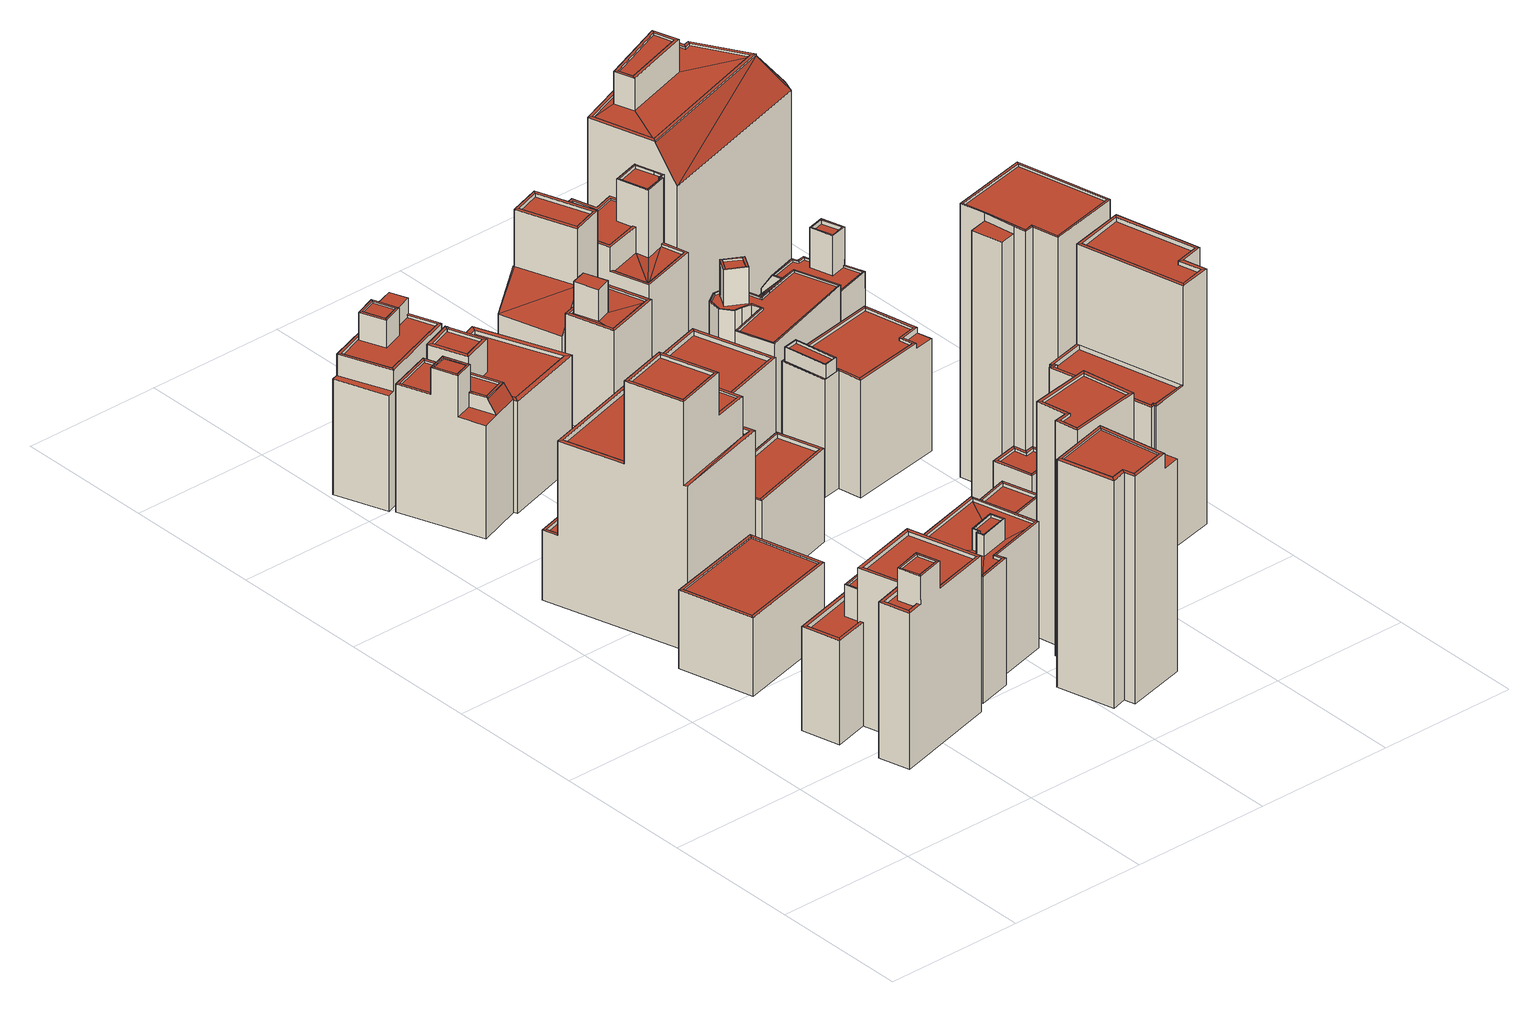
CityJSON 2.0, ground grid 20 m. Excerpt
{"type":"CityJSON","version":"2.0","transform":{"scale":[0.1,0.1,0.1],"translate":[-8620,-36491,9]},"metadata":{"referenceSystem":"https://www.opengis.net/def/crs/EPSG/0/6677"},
"CityObjects":{
"building1":{"type":"Building","attributes":{"class":3002,"usage":401,"measuredHeight":19.7,"storeysAboveGround":6,"storeysBelowGround":0,"prefecture":13,"city":13103,"footprintArea":221.41,"fireproofType":1001,"coverageRatio":80,"floorAreaRatio":400,"surveyYear":2021,"urbanPlanType":21,"areaClassificationType":22,"landUseType":212,"districts":"10","detailedUsage":"1210","floodRisk_description":10,"floodRisk_rank":1,"floodRisk_depth":0.02,"floodRisk_adminType":2,"floodRisk_scale":2,"meshCode":"53394509"},"geometry":[{"type":"Solid","lod":"2","boundaries":[[[[0,1,2,3,4,5,6,7]],[[8,9,10,11]],[[12,13,14,15]],[[16,17,18,19]],[[20,21,22,23]],[[24,11,10,25]],[[26,27,28,29]],[[30,31,32,33]],[[34,35,36,37,38,39,40,41]],[[42,43,9,8]],[[44,19,18,45]],[[46,47,48,49]],[[50,51,52,53]],[[54,55,56,57]],[[58,59,52,51]],[[60,61,17,16]],[[62,63,64,65,66,67,68,69,70,71]],[[72,73,59,58]],[[29,28,13,12]],[[15,14,27,26]],[[74,75,31,30]],[[33,32,56,55]],[[50,53,61,60]],[[32,37,36,56]],[[29,44,45,71,70,26]],[[7,6,33,55]],[[56,36,35,57]],[[73,72,12,15,69,68]],[[17,63,62,18]],[[61,64,63,17]],[[2,1,58,51]],[[13,22,21,14]],[[6,5,30,33]],[[5,4,74,30]],[[52,66,65,53]],[[9,47,46,10]],[[42,8,34,41]],[[15,26,70,69]],[[27,20,23,28]],[[74,4,3,50,60,40,39,75]],[[54,11,24,16,19,0,7,55]],[[44,29,12,72,58,1,0,19]],[[25,49,48,43,42,41,40,60,16,24]],[[31,38,37,32]],[[53,65,64,61]],[[34,8,11,54,57,35]],[[59,67,66,52]],[[18,62,71,45]],[[75,39,38,31]],[[14,21,20,27]],[[10,46,49,25]],[[43,48,47,9]],[[73,68,67,59]],[[28,23,22,13]],[[3,2,51,50]]]],"semantics":{"surfaces":[{"type":"GroundSurface"},{"type":"RoofSurface"},{"type":"WallSurface"}],"values":[[0,1,1,1,1,1,1,1,1,1,1,1,1,1,1,1,1,1,1,1,1,1,1,2,2,2,2,2,2,2,2,2,2,2,2,2,2,2,2,2,2,2,2,2,2,2,2,2,2,2,2,2,2,2,2]]}}]},
"building2":{"type":"Building","attributes":{"class":3002,"usage":401,"measuredHeight":11,"storeysAboveGround":3,"storeysBelowGround":0,"prefecture":13,"city":13103,"footprintArea":203.36,"fireproofType":1001,"coverageRatio":80,"floorAreaRatio":400,"surveyYear":2021,"urbanPlanType":21,"areaClassificationType":22,"landUseType":212,"districts":"10","detailedUsage":"1210","floodRisk_description":10,"floodRisk_rank":2,"floodRisk_depth":1.1,"floodRisk_adminType":2,"floodRisk_scale":2,"meshCode":"53394509"},"geometry":[{"type":"Solid","lod":"2","boundaries":[[[[76,77,78,79]],[[80,81,82,83]],[[83,82,84,85]],[[86,87,88,89]],[[85,84,90,91]],[[91,90,81,80]],[[84,89,88,90]],[[76,79,85,91]],[[79,78,83,85]],[[78,77,80,83]],[[81,87,86,82]],[[82,86,89,84]],[[90,88,87,81]],[[77,76,91,80]]]],"semantics":{"surfaces":[{"type":"GroundSurface"},{"type":"RoofSurface"},{"type":"WallSurface"}],"values":[[0,1,1,1,1,1,2,2,2,2,2,2,2,2]]}}]},
"building3":{"type":"Building","attributes":{"class":3002,"usage":412,"measuredHeight":17.9,"storeysAboveGround":4,"storeysBelowGround":1,"prefecture":13,"city":13103,"footprintArea":215.74,"fireproofType":1001,"coverageRatio":80,"floorAreaRatio":400,"surveyYear":2021,"urbanPlanType":21,"areaClassificationType":22,"landUseType":211,"districts":"10","detailedUsage":"1320","floodRisk_description":10,"floodRisk_rank":1,"floodRisk_depth":0.03,"floodRisk_adminType":2,"floodRisk_scale":2,"meshCode":"53394509"},"geometry":[{"type":"Solid","lod":"2","boundaries":[[[[92,93,94,95,96,97]],[[98,99,100,101,102,103]],[[104,105,106,107,108,109]],[[110,111,112,113]],[[113,112,114,115]],[[116,117,98,103,118,119]],[[120,121,122,123]],[[124,125,126,127]],[[124,127,128,129]],[[129,128,130,131]],[[132,133,126,125]],[[134,115,114,135]],[[136,110,113,137]],[[131,130,138,139]],[[134,135,121,120]],[[140,102,101,141]],[[123,122,111,110]],[[139,138,133,132]],[[140,141,117,116]],[[102,140,131,139]],[[124,129,116,119]],[[135,100,99,121]],[[103,102,139,132]],[[138,104,109,133]],[[114,101,100,135]],[[127,107,106,128]],[[121,99,98,122]],[[122,98,117,111]],[[96,95,134,120]],[[93,92,136,137]],[[126,108,107,127]],[[111,117,141,112]],[[112,141,101,114]],[[130,105,104,138]],[[113,115,94,93,137]],[[95,94,115,134]],[[133,109,108,126]],[[129,131,140,116]],[[125,124,119,118]],[[128,106,105,130]],[[132,125,118,103]],[[97,96,120,123]],[[136,92,97,123,110]]]],"semantics":{"surfaces":[{"type":"GroundSurface"},{"type":"RoofSurface"},{"type":"WallSurface"}],"values":[[0,1,1,1,1,1,1,1,1,1,1,1,1,1,1,1,1,1,1,2,2,2,2,2,2,2,2,2,2,2,2,2,2,2,2,2,2,2,2,2,2,2,2]]}}]},
"building4":{"type":"Building","attributes":{"class":3002,"usage":401,"measuredHeight":18.2,"storeysAboveGround":6,"storeysBelowGround":0,"prefecture":13,"city":13103,"footprintArea":84.74,"fireproofType":1001,"coverageRatio":80,"floorAreaRatio":500,"surveyYear":2021,"urbanPlanType":21,"areaClassificationType":22,"landUseType":212,"districts":"10","detailedUsage":"1210","floodRisk_description":10,"floodRisk_rank":1,"floodRisk_depth":0.05,"floodRisk_adminType":2,"floodRisk_scale":2,"meshCode":"53394509"},"geometry":[{"type":"Solid","lod":"2","boundaries":[[[[142,143,144,145]],[[146,147,148,149]],[[150,151,152,153]],[[153,152,147,146]],[[154,155,156,157]],[[151,150,158,159]],[[160,161,162,163]],[[164,165,166,167]],[[168,169,170]],[[171,172,173,174]],[[175,154,176,177]],[[163,162,165,164]],[[178,179,180,181,182,183,184,185]],[[167,166,161,160]],[[149,148,169,168]],[[157,142,145,176,154]],[[147,185,184,148]],[[148,184,183,169]],[[169,183,182,170]],[[166,173,172,161]],[[158,150,143,142,157,156,167,160]],[[159,158,160,163,181,180]],[[165,174,173,166]],[[161,172,171,162]],[[167,156,155,168,170,164]],[[168,155,154,175,149]],[[152,178,185,147]],[[145,144,153,146,177,176]],[[151,179,178,152]],[[146,149,175,177]],[[159,180,179,151]],[[181,163,164,170,182]],[[144,143,150,153]],[[162,171,174,165]]]],"semantics":{"surfaces":[{"type":"GroundSurface"},{"type":"RoofSurface"},{"type":"WallSurface"}],"values":[[0,1,1,1,1,1,1,1,1,1,1,1,1,1,1,2,2,2,2,2,2,2,2,2,2,2,2,2,2,2,2,2,2,2]]}}]},
"building5":{"type":"Building","attributes":{"class":3002,"usage":402,"measuredHeight":25.7,"storeysAboveGround":7,"storeysBelowGround":0,"prefecture":13,"city":13103,"footprintArea":543.26,"fireproofType":1001,"coverageRatio":80,"floorAreaRatio":500,"surveyYear":2021,"urbanPlanType":21,"areaClassificationType":22,"landUseType":212,"districts":"10","detailedUsage":"1221","floodRisk_description":10,"floodRisk_rank":1,"floodRisk_depth":0.02,"floodRisk_adminType":2,"floodRisk_scale":2,"meshCode":"53394509"},"geometry":[{"type":"Solid","lod":"2","boundaries":[[[[186,187,188,189,190,191]],[[192,193,194]],[[195,196,197,198]],[[199,200,201,202]],[[203,204,205,206]],[[207,208,209,210]],[[211,212,213,214]],[[215,216,208,207]],[[217,218,219,220,221,222,223,224]],[[225,226,227,228]],[[202,201,197,196]],[[206,205,229,230]],[[231,232,192,194]],[[195,198,232,231]],[[233,234,235,236]],[[236,235,227,226]],[[237,238,239,240]],[[241,210,209,242]],[[243,244,245,246]],[[230,229,247,248]],[[249,250,200,199]],[[248,247,204,203]],[[192,226,225,248,203,193]],[[206,230,233,236,220,219,250,249]],[[201,217,224,197]],[[196,188,187,210,241,202]],[[234,238,237,235]],[[190,189,195,231]],[[197,224,223,198]],[[198,223,222,232]],[[186,191,194,193,203,206,249,199,215,207]],[[229,211,214,247]],[[199,202,241,242,246,245,216,215]],[[205,212,211,229]],[[220,236,226,192,221]],[[228,239,238,234,233,230,248,225]],[[208,244,243,209]],[[232,222,221,192]],[[227,240,239,228]],[[191,190,231,194]],[[247,214,213,204]],[[235,237,240,227]],[[216,245,244,208]],[[187,186,207,210]],[[250,219,218,200]],[[204,213,212,205]],[[209,243,246,242]],[[200,218,217,201]],[[189,188,196,195]]]],"semantics":{"surfaces":[{"type":"GroundSurface"},{"type":"RoofSurface"},{"type":"WallSurface"}],"values":[[0,1,1,1,1,1,1,1,1,1,1,1,1,1,1,1,1,1,1,1,1,1,2,2,2,2,2,2,2,2,2,2,2,2,2,2,2,2,2,2,2,2,2,2,2,2,2,2,2]]}}]},
"building6":{"type":"Building","attributes":{"class":3002,"usage":412,"measuredHeight":32.4,"storeysAboveGround":11,"storeysBelowGround":0,"prefecture":13,"city":13103,"footprintArea":110.7,"fireproofType":1001,"coverageRatio":80,"floorAreaRatio":400,"surveyYear":2021,"urbanPlanType":21,"areaClassificationType":22,"landUseType":211,"districts":"10","detailedUsage":"1320","floodRisk_description":10,"floodRisk_rank":1,"floodRisk_depth":0.05,"floodRisk_adminType":2,"floodRisk_scale":2,"meshCode":"53394509"},"geometry":[{"type":"Solid","lod":"2","boundaries":[[[[251,252,253,254,255,256]],[[257,258,259,260]],[[261,262,263,264]],[[265,266,267,268]],[[269,270,271,272,273,274]],[[265,268,259,258]],[[257,260,275,276]],[[276,275,277,278]],[[278,277,267,266]],[[261,266,265,262]],[[262,265,258,253,252,263]],[[267,270,269,268]],[[255,254,257,276]],[[268,269,274,259]],[[251,256,278,266,261,264]],[[259,274,273,260]],[[260,273,272,275]],[[256,255,276,278]],[[252,251,264,263]],[[275,272,271,277]],[[254,253,258,257]],[[277,271,270,267]]]],"semantics":{"surfaces":[{"type":"GroundSurface"},{"type":"RoofSurface"},{"type":"WallSurface"}],"values":[[0,1,1,1,1,1,1,1,1,2,2,2,2,2,2,2,2,2,2,2,2,2]]}}]},
"building7":{"type":"Building","attributes":{"class":3002,"usage":402,"measuredHeight":19.4,"storeysAboveGround":6,"storeysBelowGround":0,"prefecture":13,"city":13103,"footprintArea":147,"fireproofType":1001,"coverageRatio":80,"floorAreaRatio":500,"surveyYear":2021,"urbanPlanType":21,"areaClassificationType":22,"landUseType":212,"districts":"10","detailedUsage":"1242","floodRisk_description":10,"floodRisk_rank":1,"floodRisk_depth":0.01,"floodRisk_adminType":2,"floodRisk_scale":2,"meshCode":"53394509"},"geometry":[{"type":"Solid","lod":"2","boundaries":[[[[279,280,281,282]],[[283,284,285,286,287,288,289,290,291]],[[292,293,294,295]],[[296,297,298,299,300,301]],[[302,303,304,305]],[[305,306,307]],[[308,309,310,311]],[[312,313,314,315]],[[316,317,301,300]],[[318,319,320,321]],[[295,294,309,308]],[[307,322,305]],[[322,323,302,305]],[[324,325,326,327]],[[311,310,293,292]],[[328,329,330,331]],[[323,322,332,333]],[[319,318,317,316]],[[334,335,336,337]],[[280,329,328,300,299,332,322,307,281]],[[293,313,312,294]],[[317,290,289,301]],[[282,281,307,306]],[[280,279,330,329]],[[309,315,314,310]],[[321,283,291,318]],[[292,295,326,325,298,297]],[[323,337,336,302]],[[301,289,288,296]],[[331,316,300,328]],[[294,312,315,309]],[[296,288,287,297]],[[302,336,335,303]],[[298,325,324,320,319,304,303,335,334,333,332,299]],[[318,291,290,317]],[[333,334,337,323]],[[308,285,284,327,326,295]],[[286,311,292,297,287]],[[324,327,284,283,321,320]],[[286,285,308,311]],[[310,314,313,293]],[[306,305,304,319,316,331,330,279,282]]]],"semantics":{"surfaces":[{"type":"GroundSurface"},{"type":"RoofSurface"},{"type":"WallSurface"}],"values":[[0,1,1,1,1,1,1,1,1,1,1,1,1,1,1,1,1,1,1,2,2,2,2,2,2,2,2,2,2,2,2,2,2,2,2,2,2,2,2,2,2,2]]}}]},
"building8":{"type":"Building","attributes":{"class":3002,"usage":401,"measuredHeight":16.6,"storeysAboveGround":5,"storeysBelowGround":0,"prefecture":13,"city":13103,"footprintArea":161.98,"fireproofType":1001,"coverageRatio":80,"floorAreaRatio":500,"surveyYear":2021,"urbanPlanType":21,"areaClassificationType":22,"landUseType":212,"districts":"10","detailedUsage":"1210","floodRisk_description":10,"floodRisk_rank":1,"floodRisk_depth":0.01,"floodRisk_adminType":2,"floodRisk_scale":2,"meshCode":"53394509"},"geometry":[{"type":"Solid","lod":"2","boundaries":[[[[338,339,340,341]],[[342,343,344,345]],[[346,347,348,349,350,351,352,353]],[[351,350,354,355]],[[356,357,358,359]],[[360,361,362,363,364]],[[365,355,354,366]],[[367,368,344,369]],[[359,358,343,342]],[[366,370,371,365]],[[367,369,357,356]],[[368,345,344]],[[372,373,374,375,376,377,378,379]],[[372,379,367,356]],[[349,377,376,350]],[[346,345,368,347]],[[348,378,377,349]],[[369,360,364,357]],[[358,363,362,343]],[[339,338,351,355]],[[366,374,373,370]],[[359,371,370,373,372,356]],[[343,362,361,344]],[[344,361,360,369]],[[368,367,379,378,348,347]],[[350,376,375,354]],[[353,342,345,346]],[[340,339,355,365]],[[338,341,352,351]],[[354,375,374,366]],[[357,364,363,358]],[[371,359,342,353,352,341,340,365]]]],"semantics":{"surfaces":[{"type":"GroundSurface"},{"type":"RoofSurface"},{"type":"WallSurface"}],"values":[[0,1,1,1,1,1,1,1,1,1,1,1,1,2,2,2,2,2,2,2,2,2,2,2,2,2,2,2,2,2,2,2]]}}]},
"building9":{"type":"Building","attributes":{"class":3002,"usage":461,"measuredHeight":30.5,"storeysAboveGround":9999,"storeysBelowGround":9999,"prefecture":13,"city":13103,"footprintArea":-9999,"fireproofType":1011,"coverageRatio":80,"floorAreaRatio":400,"surveyYear":1,"urbanPlanType":21,"areaClassificationType":22,"landUseType":211,"districts":"10","detailedUsage":"0","floodRisk_description":10,"floodRisk_rank":1,"floodRisk_depth":0.05,"floodRisk_adminType":2,"floodRisk_scale":2,"meshCode":"53394509"},"geometry":[{"type":"Solid","lod":"2","boundaries":[[[[380,381,382,383,384,385]],[[386,387,388,389]],[[390,391,392,393,394,395]],[[389,388,396,397]],[[398,399,400,401]],[[401,400,387,386]],[[402,397,396,403]],[[402,403,399,398]],[[385,384,398,401]],[[388,395,394,396]],[[387,390,395,388]],[[384,383,402,398]],[[383,382,397,402]],[[382,381,389,397]],[[400,391,390,387]],[[403,393,392,399]],[[381,380,386,389]],[[399,392,391,400]],[[380,385,401,386]],[[396,394,393,403]]]],"semantics":{"surfaces":[{"type":"GroundSurface"},{"type":"RoofSurface"},{"type":"WallSurface"}],"values":[[0,1,1,1,1,1,1,1,2,2,2,2,2,2,2,2,2,2,2,2]]}}]},
"building10":{"type":"Building","attributes":{"class":3002,"usage":461,"measuredHeight":12.3,"storeysAboveGround":9999,"storeysBelowGround":9999,"prefecture":13,"city":13103,"footprintArea":-9999,"fireproofType":1011,"coverageRatio":80,"floorAreaRatio":500,"surveyYear":1,"urbanPlanType":21,"areaClassificationType":22,"landUseType":212,"districts":"10","detailedUsage":"0","floodRisk_description":10,"floodRisk_rank":2,"floodRisk_depth":0.79,"floodRisk_adminType":2,"floodRisk_scale":2,"meshCode":"53394509"},"geometry":[{"type":"Solid","lod":"2","boundaries":[[[[404,405,406,407]],[[408,409,410,411]],[[412,413,414,415]],[[416,417,413,412]],[[415,414,418,419]],[[419,418,417,416]],[[418,411,410,417]],[[413,409,408,414]],[[417,410,409,413]],[[404,407,416,412]],[[406,405,415,419]],[[407,406,419,416]],[[414,408,411,418]],[[405,404,412,415]]]],"semantics":{"surfaces":[{"type":"GroundSurface"},{"type":"RoofSurface"},{"type":"WallSurface"}],"values":[[0,1,1,1,1,1,2,2,2,2,2,2,2,2]]}}]},
"building11":{"type":"Building","attributes":{"class":3002,"usage":401,"measuredHeight":14,"storeysAboveGround":4,"storeysBelowGround":0,"prefecture":13,"city":13103,"footprintArea":94.42,"fireproofType":1001,"coverageRatio":80,"floorAreaRatio":400,"surveyYear":2021,"urbanPlanType":21,"areaClassificationType":22,"landUseType":212,"districts":"10","detailedUsage":"1210","floodRisk_description":10,"floodRisk_rank":1,"floodRisk_depth":0.03,"floodRisk_adminType":2,"floodRisk_scale":2,"meshCode":"53394509"},"geometry":[{"type":"Solid","lod":"2","boundaries":[[[[420,421,422,423,424,425,426]],[[427,428,429,430]],[[431,432,433,434,435]],[[436,437,438,439,440]],[[441,429,439]],[[429,428,442,443]],[[444,445,441,446]],[[443,447,429]],[[448,447,449]],[[450,451,428,427]],[[448,439,429]],[[444,446,451,450]],[[448,429,447]],[[430,429,441,445]],[[422,436,448,423]],[[434,444,450,435]],[[438,437,446,441]],[[449,447,425,424]],[[441,439,438]],[[432,430,445,433]],[[435,450,427,431]],[[428,451,421,420,442]],[[448,440,439]],[[423,448,449,424]],[[447,443,426,425]],[[422,421,451,446,437,436]],[[431,427,430,432]],[[433,445,444,434]],[[436,440,448]],[[443,442,420,426]]]],"semantics":{"surfaces":[{"type":"GroundSurface"},{"type":"RoofSurface"},{"type":"WallSurface"}],"values":[[0,1,1,1,1,1,1,1,1,1,1,1,1,1,2,2,2,2,2,2,2,2,2,2,2,2,2,2,2,2]]}}]},
"building12":{"type":"Building","attributes":{"class":3002,"usage":402,"measuredHeight":16.1,"storeysAboveGround":5,"storeysBelowGround":0,"prefecture":13,"city":13103,"footprintArea":52.88,"fireproofType":1001,"coverageRatio":80,"floorAreaRatio":500,"surveyYear":2021,"urbanPlanType":21,"areaClassificationType":22,"landUseType":212,"districts":"10","detailedUsage":"1242","floodRisk_description":10,"floodRisk_rank":1,"floodRisk_depth":0.01,"floodRisk_adminType":2,"floodRisk_scale":2,"meshCode":"53394509"},"geometry":[{"type":"Solid","lod":"2","boundaries":[[[[452,453,454,455]],[[456,457,458,459]],[[460,461,462,463]],[[464,459,458,465]],[[466,467,468,469]],[[457,456,470,471]],[[464,465,471,470]],[[461,460,472,473]],[[472,474,475,473]],[[463,462,475,474]],[[473,453,452,461]],[[474,472,465,458]],[[454,475,462,455]],[[454,453,473,475]],[[469,468,456,459]],[[469,459,464,466]],[[463,474,458,457]],[[461,452,455,462]],[[468,467,470,456]],[[467,466,464,470]],[[472,460,471,465]],[[457,471,460,463]]]],"semantics":{"surfaces":[{"type":"GroundSurface"},{"type":"RoofSurface"},{"type":"WallSurface"}],"values":[[0,1,1,1,1,1,1,1,1,1,2,2,2,2,2,2,2,2,2,2,2,2]]}}]},
"building13":{"type":"Building","attributes":{"class":3002,"usage":402,"measuredHeight":18.8,"storeysAboveGround":5,"storeysBelowGround":2,"prefecture":13,"city":13103,"footprintArea":82.32,"fireproofType":1001,"coverageRatio":80,"floorAreaRatio":500,"surveyYear":2021,"urbanPlanType":21,"areaClassificationType":22,"landUseType":212,"districts":"10","detailedUsage":"1242","floodRisk_description":10,"floodRisk_rank":1,"floodRisk_depth":0.01,"floodRisk_adminType":2,"floodRisk_scale":2,"meshCode":"53394509"},"geometry":[{"type":"Solid","lod":"2","boundaries":[[[[476,477,478,479]],[[480,481,482,483]],[[484,485,486,487,488]],[[489,490,491]],[[491,492,493]],[[489,491,493]],[[494,495,496,497]],[[492,498,493]],[[497,496,481,480]],[[488,499,500,501,484]],[[502,503,504,505]],[[494,483,482,495]],[[482,505,504,495]],[[501,480,483,484]],[[492,491,479,478]],[[495,504,503,496]],[[476,479,491,490,499,488]],[[501,500,489,497,480]],[[497,489,493,494]],[[499,490,489,500]],[[492,478,477,487,486,498]],[[477,476,488,487]],[[481,502,505,482]],[[485,493,498,486]],[[484,483,494,493,485]],[[496,503,502,481]]]],"semantics":{"surfaces":[{"type":"GroundSurface"},{"type":"RoofSurface"},{"type":"WallSurface"}],"values":[[0,1,1,1,1,1,1,1,1,1,1,1,2,2,2,2,2,2,2,2,2,2,2,2,2,2]]}}]},
"building14":{"type":"Building","attributes":{"class":9999,"usage":461,"measuredHeight":6.8,"storeysAboveGround":9999,"storeysBelowGround":9999,"prefecture":13,"city":13103,"footprintArea":-9999,"fireproofType":1011,"coverageRatio":80,"floorAreaRatio":400,"surveyYear":1,"urbanPlanType":21,"areaClassificationType":22,"landUseType":211,"districts":"10","detailedUsage":"0","floodRisk_description":10,"floodRisk_rank":1,"floodRisk_depth":0.05,"floodRisk_adminType":2,"floodRisk_scale":2,"meshCode":"53394509"},"geometry":[{"type":"Solid","lod":"2","boundaries":[[[[506,507,508,509,510,511]],[[512,513,514,515]],[[516,517,518,519]],[[519,518,520,521]],[[512,515,517,516]],[[522,523,524,525,526,527]],[[521,520,528,529]],[[529,528,514,513]],[[518,522,527,520]],[[520,527,526,528]],[[528,526,525,514]],[[506,511,519,521]],[[507,506,521,529]],[[508,507,529,513]],[[511,510,516,519]],[[514,525,524,515]],[[515,524,523,517]],[[510,509,512,516]],[[509,508,513,512]],[[517,523,522,518]]]],"semantics":{"surfaces":[{"type":"GroundSurface"},{"type":"RoofSurface"},{"type":"WallSurface"}],"values":[[0,1,1,1,1,1,1,1,2,2,2,2,2,2,2,2,2,2,2,2]]}}]},
"building15":{"type":"Building","attributes":{"class":3002,"usage":412,"measuredHeight":16.5,"storeysAboveGround":4,"storeysBelowGround":0,"prefecture":13,"city":13103,"footprintArea":155.2,"fireproofType":1001,"coverageRatio":80,"floorAreaRatio":500,"surveyYear":2021,"urbanPlanType":21,"areaClassificationType":22,"landUseType":211,"districts":"10","detailedUsage":"1320","meshCode":"53394509"},"geometry":[{"type":"Solid","lod":"2","boundaries":[[[[530,531,532,533,534,535]],[[536,537,538,539]],[[540,541,542,543,544,545,546]],[[547,542,541,548,549,550,551]],[[552,553,554,555]],[[556,557,558,559]],[[560,561,562,563]],[[551,550,554,553]],[[564,565,566,567]],[[568,569,570,571,572,573,574,575]],[[576,577,578,579]],[[539,538,577,576]],[[552,555,561,560]],[[543,563,562,544]],[[579,578,537,536]],[[550,568,575,554]],[[541,536,539,548]],[[531,564,567,560,563,532]],[[540,579,536,541]],[[560,567,566,552]],[[562,572,571,544]],[[545,570,569,549,548,539,576,546]],[[530,535,547,551]],[[533,532,563,543]],[[535,534,542,547]],[[531,530,551,553,565,564]],[[561,573,572,562]],[[552,566,565,553]],[[537,557,556,538]],[[549,569,568,550]],[[554,575,574,555]],[[546,576,579,540]],[[555,574,573,561]],[[578,558,557,537]],[[577,559,558,578]],[[538,556,559,577]],[[544,571,570,545]],[[534,533,543,542]]]],"semantics":{"surfaces":[{"type":"GroundSurface"},{"type":"RoofSurface"},{"type":"WallSurface"}],"values":[[0,1,1,1,1,1,1,1,1,1,1,1,1,1,1,2,2,2,2,2,2,2,2,2,2,2,2,2,2,2,2,2,2,2,2,2,2,2]]}}]},
"building16":{"type":"Building","attributes":{"class":3002,"usage":403,"measuredHeight":22.3,"storeysAboveGround":7,"storeysBelowGround":1,"prefecture":13,"city":13103,"footprintArea":180.22,"fireproofType":1001,"coverageRatio":80,"floorAreaRatio":500,"surveyYear":2021,"urbanPlanType":21,"areaClassificationType":22,"landUseType":212,"districts":"10","detailedUsage":"1241","meshCode":"53394509"},"geometry":[{"type":"Solid","lod":"2","boundaries":[[[[580,581,582,583,584,585,586,587,588,589,590,591,592,593,594]],[[595,596,597,598]],[[599,600,601,602]],[[603,604,605,606]],[[602,601,607,608]],[[595,609,610,596]],[[611,612,600,599]],[[613,614,615,616]],[[598,597,617,618]],[[618,617,619,620]],[[608,607,610,609]],[[611,621,622]],[[623,624,625,626]],[[627,628,614,613]],[[620,619,629,630]],[[631,632,633,634,635]],[[636,606,605,637,638,639,640,641,642]],[[603,643,644,604]],[[622,642,611]],[[645,646,611]],[[616,615,647,648]],[[630,629,644,643]],[[649,650,651,652,653,654,655,656,657,658,659,660,661,662,663,664,665,666,667,668]],[[642,641,612,611]],[[648,647,628,627]],[[611,599,645]],[[611,646,621]],[[600,667,666,601]],[[590,589,620,630]],[[610,664,663,596]],[[612,668,667,600]],[[640,650,649,641]],[[593,592,603,606]],[[607,665,664,610]],[[605,656,655,637]],[[629,659,658,644]],[[588,587,634,633]],[[596,663,662,597]],[[591,590,630,643]],[[615,624,623,647]],[[581,580,621,646]],[[627,639,638,654,653,648]],[[631,595,598,632]],[[613,616,652,651]],[[647,623,626,628]],[[589,588,633,618,620]],[[597,662,661,617]],[[587,586,635,634]],[[641,649,668,612]],[[592,591,643,603]],[[580,594,622,621]],[[585,584,608,609]],[[604,657,656,605]],[[599,602,583,582,645]],[[628,626,625,614]],[[584,583,602,608]],[[635,586,585,609,595,631]],[[614,625,624,615]],[[644,658,657,604]],[[601,666,665,607]],[[619,660,659,629]],[[616,648,653,652]],[[582,581,646,645]],[[622,636,642]],[[637,655,654,638]],[[617,661,660,619]],[[632,598,618,633]],[[606,636,622,594,593]],[[627,613,651,650,640,639]]]],"semantics":{"surfaces":[{"type":"GroundSurface"},{"type":"RoofSurface"},{"type":"WallSurface"}],"values":[[0,1,1,1,1,1,1,1,1,1,1,1,1,1,1,1,1,1,1,1,1,1,1,1,1,1,2,2,2,2,2,2,2,2,2,2,2,2,2,2,2,2,2,2,2,2,2,2,2,2,2,2,2,2,2,2,2,2,2,2,2,2,2,2,2,2,2,2,2]]}}]},
"building17":{"type":"Building","attributes":{"class":3002,"usage":403,"measuredHeight":33.1,"storeysAboveGround":2,"storeysBelowGround":0,"prefecture":13,"city":13103,"footprintArea":246.22,"fireproofType":1003,"coverageRatio":80,"floorAreaRatio":400,"surveyYear":2021,"urbanPlanType":21,"areaClassificationType":22,"landUseType":212,"districts":"10","detailedUsage":"1241","floodRisk_description":10,"floodRisk_rank":1,"floodRisk_depth":0.3,"floodRisk_adminType":2,"floodRisk_scale":2,"meshCode":"53394509"},"geometry":[{"type":"Solid","lod":"2","boundaries":[[[[669,670,671,672,673,674,675,676,677,678]],[[679,680,681,682]],[[683,684,685,686]],[[687,688,689,690,691,692]],[[693,694,695,696,697,698,699,700]],[[701,702,681,680]],[[703,704,705,706]],[[707,708,709,710]],[[711,712,713,714]],[[706,705,708,707]],[[679,682,715,716]],[[711,714,702,701]],[[710,709,684,683]],[[717,716,715,718]],[[703,686,685,704]],[[719,720,713,712]],[[717,710,683,677,676,716]],[[676,675,679,716]],[[718,699,698,720]],[[681,694,693,682]],[[720,698,697,713]],[[704,687,692,705]],[[675,674,680,679]],[[685,688,687,704]],[[670,669,703,706]],[[702,695,694,681]],[[708,691,690,709]],[[673,672,711,701]],[[684,689,688,685]],[[714,696,695,702]],[[707,710,717,718,720,719]],[[672,671,712,711]],[[678,677,683,686]],[[674,673,701,680]],[[715,700,699,718]],[[705,692,691,708]],[[682,693,700,715]],[[670,706,707,719,712,671]],[[669,678,686,703]],[[713,697,696,714]],[[709,690,689,684]]]],"semantics":{"surfaces":[{"type":"GroundSurface"},{"type":"RoofSurface"},{"type":"WallSurface"}],"values":[[0,1,1,1,1,1,1,1,1,1,1,1,1,1,1,1,2,2,2,2,2,2,2,2,2,2,2,2,2,2,2,2,2,2,2,2,2,2,2,2,2]]}}]},
"building18":{"type":"Building","attributes":{"class":3002,"usage":412,"measuredHeight":39.4,"storeysAboveGround":12,"storeysBelowGround":0,"prefecture":13,"city":13103,"footprintArea":173.23,"fireproofType":1001,"coverageRatio":80,"floorAreaRatio":400,"surveyYear":2021,"urbanPlanType":21,"areaClassificationType":22,"landUseType":211,"districts":"10","detailedUsage":"1320","floodRisk_description":10,"floodRisk_rank":1,"floodRisk_depth":0.3,"floodRisk_adminType":2,"floodRisk_scale":2,"meshCode":"53394509"},"geometry":[{"type":"Solid","lod":"2","boundaries":[[[[721,722,723,724,725,726,727,728,729,730]],[[731,732,733,734,735,736,737,738]],[[739,740,741,742]],[[743,744,745,746]],[[747,748,744,743]],[[739,742,749,750]],[[751,752,753,754]],[[747,750,749,748]],[[755,756,741,740]],[[757,758,756,755]],[[746,745,758,757]],[[743,754,753,747]],[[758,737,736,756]],[[741,735,734,742]],[[726,725,757,755]],[[756,736,735,741]],[[752,751,722,721]],[[744,731,738,745]],[[753,752,721,730]],[[727,726,755,740]],[[746,724,723,754,743]],[[725,724,746,757]],[[729,728,739,750]],[[748,732,731,744]],[[728,727,740,739]],[[729,750,747,753,730]],[[749,733,732,748]],[[745,738,737,758]],[[742,734,733,749]],[[723,722,751,754]]]],"semantics":{"surfaces":[{"type":"GroundSurface"},{"type":"RoofSurface"},{"type":"WallSurface"}],"values":[[0,1,1,1,1,1,1,1,1,1,1,2,2,2,2,2,2,2,2,2,2,2,2,2,2,2,2,2,2,2]]}}]},
"building19":{"type":"Building","attributes":{"class":3002,"usage":403,"measuredHeight":20.1,"storeysAboveGround":7,"storeysBelowGround":1,"prefecture":13,"city":13103,"footprintArea":73.24,"fireproofType":1001,"coverageRatio":80,"floorAreaRatio":500,"surveyYear":2021,"urbanPlanType":21,"areaClassificationType":22,"landUseType":212,"districts":"10","detailedUsage":"1241","floodRisk_description":10,"floodRisk_rank":1,"floodRisk_depth":0.02,"floodRisk_adminType":2,"floodRisk_scale":2,"meshCode":"53394509"},"geometry":[{"type":"Solid","lod":"2","boundaries":[[[[759,760,761,762,763,764]],[[765,766,767,768]],[[769,770,771,772]],[[773,774,775,776]],[[777,778,779,780]],[[781,782,783,784,785,786,787,788,789,790]],[[777,770,791]],[[792,793,779,778]],[[794,795,769,772]],[[796,797,793,792]],[[798,799,800,801]],[[802,792,778,803]],[[804,805,806,807]],[[791,803,777]],[[777,780,771,770]],[[768,767,805,804]],[[807,806,766,765]],[[801,800,797,796]],[[793,790,789,779]],[[760,759,802,803,791]],[[761,760,791,770,769]],[[803,778,777]],[[797,781,790,793]],[[794,768,804,798,801,763,762,795]],[[779,789,788,780]],[[799,783,782,800]],[[771,787,786,772]],[[766,774,773,767]],[[785,765,768,794,772,786]],[[792,802,759,764,796]],[[807,765,785,784]],[[767,773,776,805]],[[800,782,781,797]],[[780,788,787,771]],[[805,776,775,806]],[[762,761,769,795]],[[806,775,774,766]],[[804,807,784,783,799,798]],[[764,763,801,796]]]],"semantics":{"surfaces":[{"type":"GroundSurface"},{"type":"RoofSurface"},{"type":"WallSurface"}],"values":[[0,1,1,1,1,1,1,1,1,1,1,1,1,1,1,1,1,1,2,2,2,2,2,2,2,2,2,2,2,2,2,2,2,2,2,2,2,2,2]]}}]},
"building20":{"type":"Building","attributes":{"class":3002,"usage":401,"measuredHeight":29.4,"storeysAboveGround":9,"storeysBelowGround":3,"prefecture":13,"city":13103,"footprintArea":354.17,"fireproofType":1001,"coverageRatio":80,"floorAreaRatio":500,"surveyYear":2021,"urbanPlanType":21,"areaClassificationType":22,"landUseType":212,"districts":"10","detailedUsage":"1210","floodRisk_description":10,"floodRisk_rank":1,"floodRisk_depth":0.01,"floodRisk_adminType":2,"floodRisk_scale":2,"meshCode":"53394509"},"geometry":[{"type":"Solid","lod":"2","boundaries":[[[[808,809,810,811,812,813,814,815,816,817,818,819,820,821]],[[822,823,824,825]],[[826,827,828]],[[829,830,831,832]],[[826,833,834]],[[835,836,837,838,839,840,841,842]],[[843,844,845,846]],[[847,848,849]],[[850,851,852,853]],[[854,855,856,857,858,859,860]],[[826,828,861]],[[862,863,864,865,866]],[[867,868,869,870]],[[871,872,873,874,875,876]],[[877,878,879,880]],[[846,845,850,853]],[[881,882,883,884]],[[885,886,887,888,889,890,891,892,893,894,895,896,897,898]],[[868,873,872,869]],[[881,884,899,900]],[[901,902,844,843]],[[883,882,903,904]],[[832,831,879,878]],[[901,905,906,902]],[[847,907,908]],[[909,910,911,912,913,914,915,916]],[[917,918,847]],[[880,830,829,877]],[[900,899,824,823]],[[849,907,847]],[[876,867,870,871]],[[826,861,833]],[[919,920,921,922]],[[822,825,904,903]],[[905,852,851,923,906]],[[847,908,917]],[[830,871,870,831]],[[821,866,865,808]],[[867,876,824,899]],[[817,901,843,914,913,818]],[[883,904,874,873]],[[856,855,845,844]],[[847,918,903,882]],[[823,809,808,865,900]],[[884,883,873,868]],[[864,863,896,895]],[[863,862,897,896]],[[907,849,815,814]],[[836,835,889,888]],[[880,872,871,830]],[[843,846,861,828,915,914]],[[835,842,890,889]],[[851,850,854,860]],[[844,902,857,856]],[[812,917,908,813]],[[879,831,870,869]],[[826,834,910,909]],[[918,811,810,822,903]],[[886,833,861,846,853,838,837,887]],[[906,923,859,858]],[[809,823,822,810]],[[828,827,916,915]],[[920,919,877,829]],[[838,853,852,894,893,839]],[[912,819,818,913]],[[892,891,841,840]],[[898,820,819,912,911,885]],[[880,879,869,872]],[[921,920,829,832]],[[840,839,893,892]],[[860,859,923,851]],[[847,882,881,848]],[[904,825,875,874]],[[827,826,909,916]],[[900,865,864,895,894,852,905,816,815,849,848,881]],[[922,921,832,878]],[[902,906,858,857]],[[899,884,868,867]],[[837,836,888,887]],[[910,834,833,886,885,911]],[[850,845,855,854]],[[825,824,876,875]],[[891,890,842,841]],[[898,897,862,866,821,820]],[[919,922,878,877]],[[813,908,907,814]],[[811,918,917,812]],[[816,905,901,817]]]],"semantics":{"surfaces":[{"type":"GroundSurface"},{"type":"RoofSurface"},{"type":"WallSurface"}],"values":[[0,1,1,1,1,1,1,1,1,1,1,1,1,1,1,1,1,1,1,1,1,1,1,1,1,1,1,1,1,1,1,1,1,1,1,1,2,2,2,2,2,2,2,2,2,2,2,2,2,2,2,2,2,2,2,2,2,2,2,2,2,2,2,2,2,2,2,2,2,2,2,2,2,2,2,2,2,2,2,2,2,2,2,2,2,2,2,2]]}}]}
},
"vertices":[
[228,124,62],[77,84,62],[65,128,62],[113,141,62],[98,195,62],[49,182,62],[35,237,62],[188,277,62],[96,227,253],[99,225,253],[192,250,253],[194,253,253],[100,90,330],[102,94,330],[94,121,330],[91,123,330],[200,230,289],[197,224,289],[223,127,289],[228,124,289],[129,130,327],[94,121,327],[102,94,327],[136,103,327],[200,230,253],[198,229,253],[131,134,330],[129,130,330],[136,103,330],[140,101,330],[49,182,213],[53,188,213],[41,233,213],[35,237,213],[96,227,207],[190,252,207],[185,271,207],[41,233,207],[53,188,207],[97,199,207],[96,203,207],[102,204,207],[102,204,253],[104,205,253],[140,101,289],[139,105,289],[192,250,250],[99,225,250],[104,205,250],[198,229,250],[113,141,289],[65,128,289],[71,125,289],[118,137,289],[194,253,213],[188,277,213],[185,271,213],[190,252,213],[77,84,289],[80,90,289],[96,203,289],[102,199,289],[223,127,283],[197,224,283],[102,199,283],[118,137,283],[71,125,283],[80,90,283],[98,95,283],[91,123,283],[131,134,283],[139,105,283],[100,90,289],[98,95,289],[98,195,213],[97,199,213],
[42,335,61],[15,442,61],[163,479,61],[190,372,61],[15,442,175],[20,439,175],[160,474,175],[163,479,175],[184,375,175],[190,372,175],[160,474,173],[20,439,173],[45,340,173],[184,375,173],[45,340,175],[42,335,175],
[201,293,62],[338,329,62],[375,186,62],[287,163,62],[291,150,62],[242,137,62],[245,141,242],[286,153,242],[283,165,242],[371,189,242],[321,187,242],[277,175,242],[319,188,269],[314,205,269],[278,195,269],[280,186,269],[276,185,269],[278,177,269],[213,247,246],[218,244,246],[348,278,246],[350,283,246],[371,189,246],[375,186,246],[276,196,242],[218,244,242],[274,186,242],[278,187,242],[291,150,246],[286,153,246],[245,141,246],[242,137,246],[278,187,273],[274,186,273],[276,185,273],[280,186,273],[278,195,273],[276,196,273],[314,205,273],[315,207,273],[277,175,273],[278,177,273],[287,163,246],[283,165,246],[201,293,171],[338,329,171],[319,188,273],[321,187,273],[315,207,242],[348,278,242],
[81,875,10],[38,994,10],[102,1016,10],[145,898,10],[140,910,196],[135,912,196],[104,901,196],[102,896,196],[38,994,196],[43,991,196],[99,1011,196],[102,1016,196],[106,884,175],[93,921,175],[68,912,175],[81,875,175],[55,948,196],[58,950,196],[55,948,235],[59,947,235],[81,954,235],[83,958,235],[96,922,235],[92,924,235],[70,916,235],[68,912,235],[93,921,196],[98,918,196],[96,922,196],[81,954,234],[59,947,234],[70,916,234],[92,924,234],[102,896,195],[145,898,175],[140,910,195],[99,1011,193],[43,991,193],[58,950,193],[83,958,193],[96,922,193],[98,918,193],[104,901,193],[135,912,193],
[37,721,15],[328,803,15],[367,665,15],[219,622,15],[240,558,15],[95,517,15],[220,558,255],[93,522,255],[95,517,255],[219,622,255],[367,665,255],[362,668,255],[214,625,255],[43,699,255],[49,696,255],[331,776,255],[334,781,255],[93,522,376],[96,527,376],[75,603,376],[70,606,376],[37,721,117],[42,718,117],[325,798,117],[328,803,117],[142,622,371],[75,603,371],[96,527,371],[164,547,371],[43,699,117],[47,700,117],[331,776,248],[49,696,248],[75,607,248],[197,642,248],[220,558,248],[234,561,248],[214,625,248],[362,668,248],[169,544,313],[220,558,313],[215,561,313],[168,549,313],[142,622,376],[145,627,376],[240,558,255],[234,561,255],[145,627,313],[146,623,313],[194,637,313],[197,642,313],[194,637,310],[146,623,310],[168,549,310],[215,561,310],[334,781,117],[330,780,117],[325,798,112],[42,718,112],[47,700,112],[330,780,112],[164,547,376],[169,544,376],[70,606,255],[75,607,255],
[434,123,71],[459,25,71],[372,3,71],[368,19,71],[346,13,71],[325,95,71],[368,19,402],[372,3,402],[375,9,402],[371,25,402],[415,118,380],[433,18,380],[459,25,380],[434,123,380],[433,18,402],[415,118,402],[411,112,402],[427,22,402],[427,22,400],[411,112,400],[331,92,400],[350,20,400],[371,25,400],[375,9,400],[350,20,402],[346,13,402],[331,92,402],[325,95,402],
[34,1001,9],[7,1075,9],[183,1138,9],[212,1066,9],[139,1088,204],[102,1074,204],[105,1064,204],[75,1053,204],[61,1089,204],[61,1090,204],[21,1075,204],[46,1010,204],[153,1048,204],[61,1089,244],[66,1087,244],[90,1096,244],[92,1101,244],[61,1090,208],[61,1089,208],[133,1115,208],[132,1119,208],[16,1078,208],[21,1075,208],[181,1060,174],[156,1051,174],[158,1046,174],[187,1057,174],[212,1066,135],[183,1138,135],[105,1064,244],[101,1066,244],[77,1057,244],[75,1053,244],[90,1096,242],[66,1087,242],[77,1057,242],[101,1066,242],[44,1005,208],[46,1010,208],[153,1048,208],[158,1046,208],[142,1090,208],[139,1088,208],[161,1130,174],[158,1123,174],[142,1090,230],[133,1115,230],[92,1101,230],[102,1074,230],[16,1078,177],[7,1075,177],[34,1001,177],[44,1005,177],[132,1119,174],[133,1115,174],[133,1115,170],[156,1051,170],[181,1060,170],[158,1123,170],
[218,1058,9],[268,930,9],[149,895,9],[105,1017,9],[106,1014,215],[113,1011,215],[147,1024,215],[150,1030,215],[150,1030,172],[151,1028,172],[152,1026,172],[158,1029,172],[214,1049,172],[218,1058,172],[105,1017,172],[106,1014,172],[259,934,172],[268,930,172],[170,975,215],[164,978,215],[129,965,215],[126,959,215],[148,1023,211],[147,1024,211],[113,1011,211],[129,965,211],[164,978,211],[149,895,172],[153,903,172],[152,1025,215],[151,1028,215],[148,1023,215],[132,961,172],[126,959,172],[170,975,167],[132,961,167],[153,903,167],[259,934,167],[214,1049,167],[158,1029,167],[152,1026,167],[152,1025,167],
[487,138,67],[380,119,67],[374,154,67],[393,157,67],[385,201,67],[474,216,67],[487,138,409],[482,141,409],[383,124,409],[380,119,409],[482,141,405],[470,211,405],[390,197,405],[398,154,405],[379,150,405],[383,124,405],[379,150,409],[374,154,409],[385,201,409],[390,197,409],[470,211,409],[474,216,409],[393,157,409],[398,154,409],
[228,620,15],[363,659,15],[383,593,15],[247,554,15],[361,655,145],[232,618,145],[249,559,145],[378,596,145],[228,620,151],[232,618,151],[361,655,151],[363,659,151],[247,554,151],[249,559,151],[378,596,151],[383,593,151],
[477,269,62],[372,242,62],[351,324,62],[366,328,62],[364,336,62],[440,356,62],[457,346,62],[440,263,219],[444,261,219],[429,316,219],[427,312,219],[440,263,214],[427,312,214],[374,297,214],[362,294,214],[375,246,214],[351,324,193],[358,296,193],[373,300,193],[368,320,193],[366,328,193],[373,300,219],[477,269,172],[457,346,172],[362,294,219],[374,297,219],[358,296,219],[440,356,172],[366,328,182],[364,336,172],[375,246,219],[372,242,219],
[426,963,10],[345,940,10],[326,1009,10],[406,1032,10],[359,1013,166],[403,1027,166],[331,1006,166],[337,1006,166],[421,966,169],[426,963,169],[406,1032,169],[403,1027,169],[348,972,166],[348,945,166],[348,972,212],[370,980,212],[359,1013,212],[337,1006,212],[370,980,166],[421,966,166],[348,945,169],[345,940,169],[331,1006,169],[326,1009,169],
[382,1123,9],[407,1034,9],[322,1010,9],[296,1099,9],[373,1120,273],[370,1115,273],[397,1038,273],[402,1036,273],[402,1036,137],[357,1021,137],[357,1020,137],[407,1034,137],[382,1123,137],[327,1105,190],[327,1107,190],[296,1099,137],[322,1010,137],[357,1021,190],[357,1021,273],[360,1026,273],[333,1102,273],[327,1105,273],[357,1020,190],[327,1107,137],[327,1105,137],[373,1120,137],[370,1115,268],[333,1102,268],[360,1026,268],[397,1038,268],
[545,393,62],[532,450,62],[573,459,62],[577,441,62],[590,443,62],[598,404,62],[577,441,139],[573,459,139],[570,454,139],[574,436,139],[590,443,139],[587,439,139],[594,407,139],[598,404,139],[548,397,139],[545,393,139],[594,407,135],[587,439,135],[574,436,135],[570,454,135],[537,447,135],[548,397,135],[537,447,139],[532,450,139],
[569,731,41],[590,631,41],[455,608,41],[449,642,41],[423,637,41],[411,704,41],[414,702,232],[415,701,232],[434,704,232],[435,706,232],[425,639,212],[414,702,212],[423,637,212],[449,642,212],[452,646,212],[446,645,212],[446,643,212],[411,704,212],[435,706,212],[435,704,212],[566,727,212],[569,731,212],[557,646,212],[585,652,212],[581,655,212],[553,649,212],[434,704,228],[415,701,228],[426,641,228],[444,644,228],[561,626,212],[557,629,212],[458,613,212],[455,608,212],[590,631,204],[585,652,204],[557,646,204],[561,626,204],[566,727,208],[435,704,208],[446,645,208],[452,646,208],[458,613,208],[557,629,208],[553,649,208],[581,655,208],[446,643,232],[444,644,232],[426,641,232],[425,639,232],
[466,828,14],[458,852,14],[512,868,14],[548,752,14],[400,705,14],[383,759,14],[411,767,14],[405,787,14],[423,792,14],[412,793,14],[400,809,14],[403,830,14],[419,841,14],[439,839,14],[450,824,14],[440,777,241],[443,775,241],[439,792,241],[437,790,241],[528,816,241],[527,814,241],[546,753,241],[548,752,241],[419,841,241],[420,839,241],[438,837,241],[439,839,241],[401,708,241],[400,705,241],[383,759,241],[386,757,241],[474,801,241],[474,799,241],[439,798,291],[438,801,291],[415,814,291],[412,813,291],[423,794,241],[423,792,241],[413,795,241],[412,793,241],[466,828,181],[450,824,181],[425,831,288],[415,814,288],[438,801,288],[447,818,288],[451,819,291],[447,818,291],[402,810,241],[400,809,241],[440,777,102],[437,790,102],[423,792,102],[405,787,102],[411,767,102],[450,824,241],[448,823,241],[449,819,241],[451,819,241],[450,817,241],[457,793,241],[458,796,241],[403,830,241],[405,829,241],[512,868,181],[458,852,181],[425,831,291],[424,834,291],[457,793,238],[450,817,238],[439,798,238],[412,813,238],[424,834,238],[449,819,238],[448,823,238],[438,837,238],[420,839,238],[405,829,238],[402,810,238],[413,795,238],[423,794,238],[439,792,238],[443,775,238],[386,757,238],[401,708,238],[546,753,238],[527,814,238],[474,799,238],
[693,281,74],[701,247,74],[599,224,74],[598,227,74],[593,226,74],[558,376,74],[564,377,74],[563,381,74],[698,412,74],[726,289,74],[564,377,300],[558,376,300],[563,373,300],[569,374,300],[698,412,445],[694,407,445],[721,292,445],[726,289,445],[687,284,439],[721,292,439],[694,407,439],[624,390,439],[658,242,439],[695,251,439],[569,374,293],[563,373,293],[596,230,293],[601,232,293],[602,229,293],[654,240,293],[619,390,293],[568,378,293],[593,226,300],[596,230,300],[693,281,445],[687,284,445],[695,251,445],[701,247,445],[654,237,445],[658,242,445],[624,390,445],[618,394,445],[598,227,300],[599,224,300],[602,229,300],[601,232,300],[568,378,300],[563,381,300],[618,394,300],[619,390,300],[654,237,300],[654,240,300],
[550,454,60],[540,499,60],[566,505,60],[558,541,60],[672,566,60],[702,428,60],[598,405,60],[590,443,60],[577,441,60],[573,459,60],[568,505,454],[576,459,454],[579,444,454],[592,447,454],[600,408,454],[699,430,454],[670,562,454],[561,539,454],[590,443,458],[598,405,458],[600,408,458],[592,447,458],[566,505,458],[568,505,458],[561,539,458],[558,541,458],[573,459,458],[576,459,458],[579,444,458],[577,441,458],[540,499,447],[550,454,447],[573,459,447],[566,505,447],[702,428,458],[699,430,458],[672,566,458],[670,562,458],
[519,866,14],[574,882,14],[585,843,14],[596,846,14],[615,783,14],[548,764,14],[573,838,272],[575,836,272],[595,842,272],[597,844,272],[585,843,217],[581,858,217],[579,855,217],[584,841,217],[595,842,266],[575,836,266],[584,807,266],[604,813,266],[570,856,217],[567,864,217],[566,861,217],[569,854,217],[550,767,214],[612,784,214],[604,811,214],[582,805,214],[573,838,214],[584,841,214],[579,855,214],[569,854,214],[566,861,214],[526,850,214],[574,882,193],[523,851,217],[526,850,217],[597,844,217],[596,846,217],[548,764,217],[550,767,217],[606,811,217],[604,811,217],[612,784,217],[615,783,217],[519,866,193],[563,879,193],[606,811,272],[604,813,272],[584,807,272],[582,805,272],
[481,1145,9],[670,1218,9],[678,1191,9],[686,1193,9],[713,1203,9],[771,1110,9],[764,1091,9],[517,1020,9],[512,1038,9],[505,1036,9],[514,996,9],[430,972,9],[387,1121,9],[480,1148,9],[678,1191,322],[670,1218,322],[667,1212,322],[675,1185,322],[432,976,180],[510,999,180],[502,1032,180],[622,1184,366],[624,1189,366],[528,1150,366],[533,1148,366],[468,1041,181],[418,1027,180],[392,1119,217],[417,1031,217],[467,1045,217],[461,1068,217],[496,1078,217],[487,1109,217],[458,1100,217],[448,1135,217],[506,1033,278],[503,1034,278],[475,1026,278],[474,1023,278],[730,1117,320],[508,1050,320],[517,1020,267],[464,1066,278],[498,1076,278],[500,1079,278],[461,1068,278],[464,1066,274],[475,1026,274],[503,1034,274],[502,1037,274],[509,1039,274],[506,1050,274],[498,1076,274],[474,1023,180],[451,1140,184],[461,1105,184],[490,1114,184],[481,1145,184],[480,1148,184],[487,1142,319],[511,1056,319],[537,1122,319],[528,1150,319],[624,1189,319],[636,1152,319],[723,1120,319],[684,1188,319],[675,1185,319],[667,1212,319],[630,1155,366],[539,1127,366],[537,1122,366],[636,1152,366],[508,1050,322],[730,1117,322],[723,1120,322],[511,1056,322],[414,1026,219],[468,1041,219],[467,1045,219],[417,1031,219],[392,1119,219],[448,1135,219],[458,1100,219],[487,1109,219],[496,1078,219],[500,1079,219],[490,1114,219],[461,1105,219],[451,1140,219],[387,1121,219],[487,1142,322],[481,1145,322],[505,1036,278],[502,1037,278],[686,1193,322],[684,1188,322],[512,1038,278],[509,1039,278],[764,1091,267],[771,1110,267],[432,976,184],[418,1027,184],[414,1026,184],[430,972,184],[514,996,184],[506,1033,184],[502,1032,184],[510,999,184],[713,1203,267],[686,1193,320],[630,1155,363],[622,1184,363],[533,1148,363],[539,1127,363],[506,1050,278]
]}
